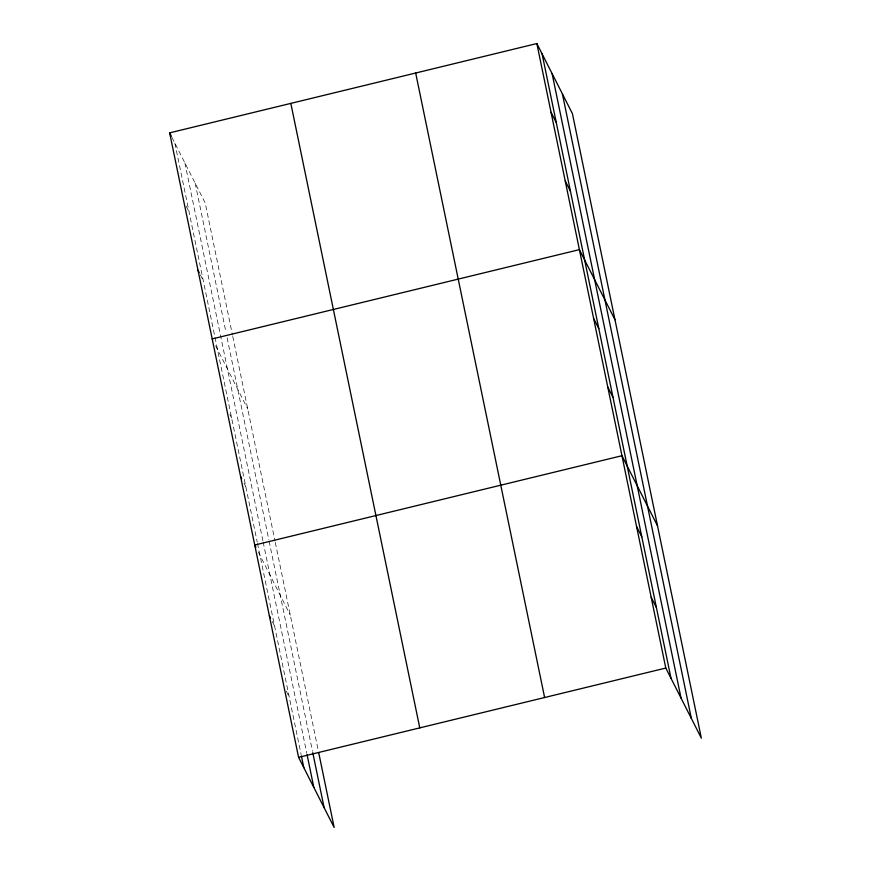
<?xml version="1.0" encoding="UTF-8"?>
<svg xmlns="http://www.w3.org/2000/svg" width="871" height="871" viewBox="0 0 871 871"><rect width="100%" height="100%" fill="white"/><g stroke="black" fill="none" stroke-linecap="round" stroke-linejoin="round"><path stroke-width="0.65" stroke-dasharray="4.36 3.27" d="M171.968 137.444L205.208 202.954L232.481 335.063M186.154 206.133L189.061 211.86M200.341 274.833L203.248 280.56M215.681 345.82L247.756 409.032M229.868 414.509L231.61 417.949M244.054 483.209L245.796 486.639M258.23 551.898L290.304 615.122M272.264 621.535L274.594 626.118M286.298 691.16L289.205 696.887M232.753 336.38L275.029 541.141M275.301 542.459L318.448 751.433M195.202 183.226L226.025 332.504M227.113 337.785L268.845 539.911M269.117 541.229L312.504 751.357M184.892 162.899L262.89 540.717M263.162 542.034L306.788 753.317M174.875 143.171L214.702 336.043M214.974 337.36L257.25 542.121M257.522 543.45L301.105 754.558"/><path stroke-width="1.31" d="M318.721 752.74L334.148 827.45L298.579 757.356L169.649 132.86L536.852 43.55L572.421 113.644L701.351 738.14L665.792 668.046L536.852 43.55M212.197 338.939L579.4 249.639L614.97 319.722M298.579 757.356L665.792 668.046M551.038 112.25L556.264 122.55M565.225 180.939L570.451 191.25M593.587 318.329L598.823 328.639M607.773 387.029L612.999 397.328M657.518 525.812L621.959 455.718L254.746 545.028L255.911 547.315M636.57 526.498L641.796 536.808M651.181 597.266L656.407 607.577M169.649 132.86L171.391 136.301M198.011 270.25L199.176 272.536M240.559 476.328L241.724 478.625M269.357 615.808L270.522 618.094M562.405 93.916L691.345 718.412M552.094 73.589L681.035 698.085M542.089 53.86L671.018 678.357M415.674 73.022L544.615 697.519M290.827 103.388L419.768 727.884M312.765 752.675L324.132 807.722M307.06 754.624L313.821 787.395M301.377 755.876L303.816 767.667"/></g></svg>
